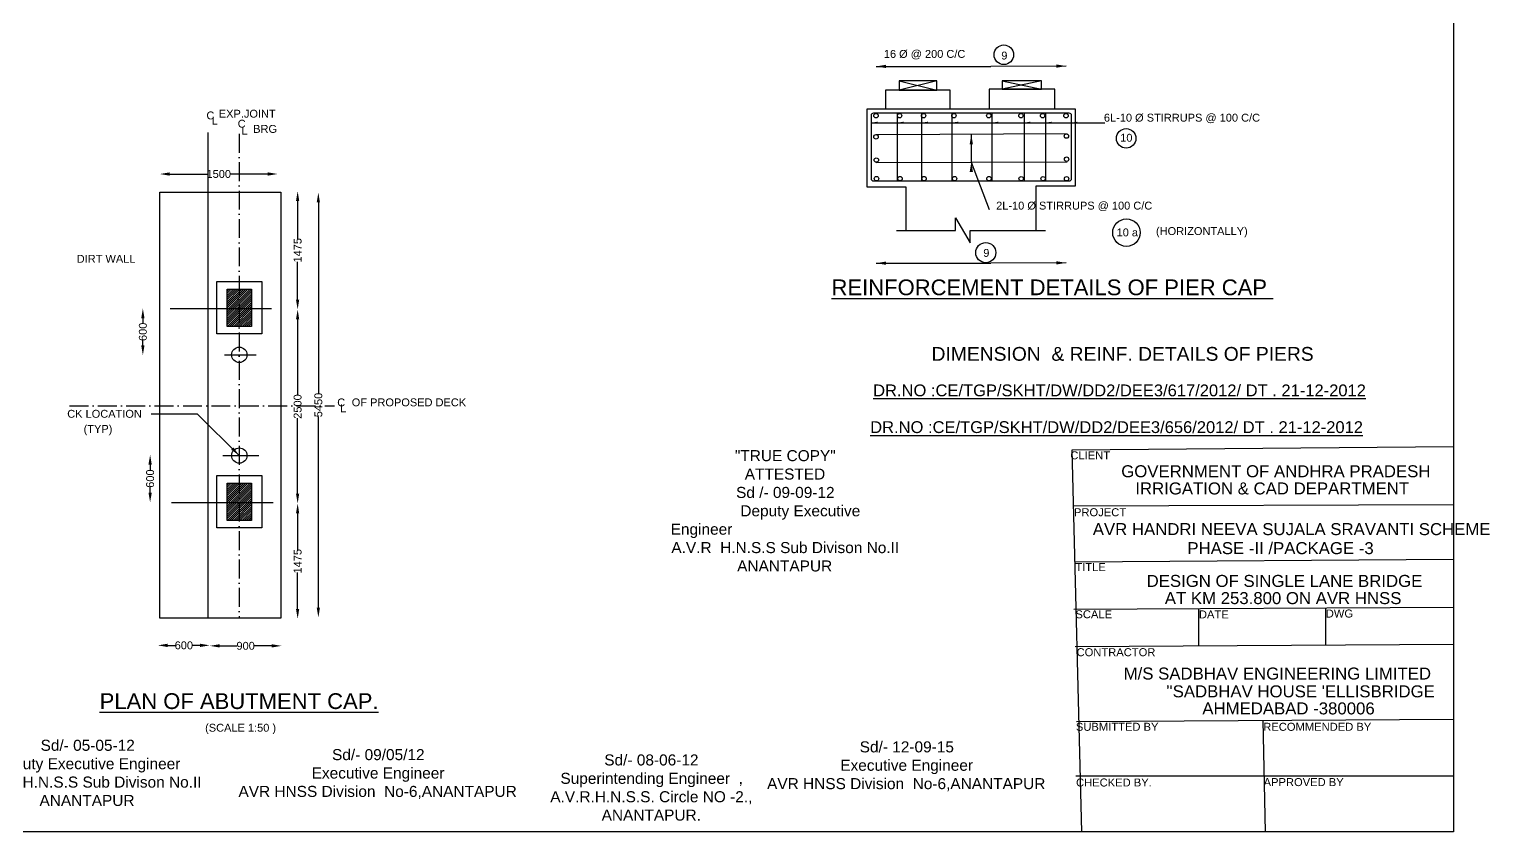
# Model space of a CAD drawing. Header units: millimetres. Extents: x 5124 to 7112935, y 2311 to 42607997.
# Drawn here: x 7094401 to 7112935, y 42587950 to 42598137 of the extents above; entities that cross this region are included whole.
import ezdxf

# ---------------------------------------------------------------- set-up
doc = ezdxf.new("R2010")
doc.units = ezdxf.units.MM
doc.header["$MEASUREMENT"] = 0
doc.linetypes.add('ACAD_ISO10W100', pattern=[18, 12, -3, 0, -3])
doc.layers.add('DRAWING', color=2, linetype='Continuous')
doc.layers.add('TEXT', color=7, linetype='Continuous')
doc.styles.get("Standard").update_dxf_attribs({"font": 'arial.ttf', "height": 100})
doc.dimstyles.get("Standard").update_dxf_attribs({"dimtxt": 150, "dimasz": 125, "dimexe": 0.18, "dimexo": 0.0625, "dimgap": 0.09, "dimtad": 0, "dimdec": 0, "dimzin": 0, "dimdsep": 46, "dimtxsty": 'Standard', "dimcen": 0.09, "dimse1": 1, "dimse2": 1, "dimadec": 0, "dimazin": 0, "dimtfac": 1, "dimtdec": 0, "dimtofl": 0, "dimtmove": 0, "dimatfit": 3, "dimfxl": 1, "dimtolj": 1, "dimtzin": 0, "dimarcsym": 0})

# ---------------------------------------------------------------- blocks, each defined once
blk = doc.blocks.new('*D26')
at = {"layer": 'Defpoints', "color": 0, "transparency": 16777216}
for p in [(7096059, 42596305), (7097553, 42596305), (7097553, 42596299)]:
    blk.add_point(p, dxfattribs=at)
at = {"layer": 'TEXT', "color": 0, "lineweight": -2, "transparency": 16777216}
for p, q in [((7096184, 42596299), (7096661, 42596299)), ((7097428, 42596299), (7096950, 42596299))]:
    blk.add_line(p, q, dxfattribs=at)
at = {"layer": 'TEXT', "color": 0, "transparency": 16777216}
for points in [[(7096184, 42596320), (7096184, 42596278), (7096059, 42596299)], [(7097428, 42596320), (7097428, 42596278), (7097553, 42596299)]]:
    blk.add_solid(points, dxfattribs=at)
at = {"layer": 'TEXT', "color": 0, "transparency": 16777216, "insert": (7096806, 42596299), "char_height": 100, "attachment_point": 5}
blk.add_mtext('\\A1;1500', dxfattribs=at)
blk = doc.blocks.new('*D27')
at = {"layer": 'Defpoints', "color": 0, "transparency": 16777216}
for p in [(7097768, 42596083), (7097768, 42594580), (7097807, 42594580)]:
    blk.add_point(p, dxfattribs=at)
at = {"layer": 'TEXT', "color": 0, "lineweight": -2, "transparency": 16777216}
for p, q in [((7097807, 42595958), (7097807, 42595476)), ((7097807, 42594705), (7097807, 42595186))]:
    blk.add_line(p, q, dxfattribs=at)
at = {"layer": 'TEXT', "color": 0, "transparency": 16777216}
for points in [[(7097786, 42595958), (7097827, 42595958), (7097807, 42596083)], [(7097786, 42594705), (7097827, 42594705), (7097807, 42594580)]]:
    blk.add_solid(points, dxfattribs=at)
at = {"layer": 'TEXT', "color": 0, "transparency": 16777216, "insert": (7097807, 42595331), "char_height": 100, "attachment_point": 5, "rotation": 90}
blk.add_mtext('\\A1;1475', dxfattribs=at)
blk = doc.blocks.new('*D28')
at = {"layer": 'Defpoints', "color": 0, "transparency": 16777216}
for p in [(7097807, 42594580), (7097807, 42592117), (7097807, 42592117)]:
    blk.add_point(p, dxfattribs=at)
at = {"layer": 'TEXT', "color": 0, "lineweight": -2, "transparency": 16777216}
for p, q in [((7097807, 42594455), (7097807, 42593498)), ((7097807, 42592242), (7097807, 42593198))]:
    blk.add_line(p, q, dxfattribs=at)
at = {"layer": 'TEXT', "color": 0, "transparency": 16777216}
for points in [[(7097786, 42594455), (7097827, 42594455), (7097807, 42594580)], [(7097786, 42592242), (7097827, 42592242), (7097807, 42592117)]]:
    blk.add_solid(points, dxfattribs=at)
at = {"layer": 'TEXT', "color": 0, "transparency": 16777216, "insert": (7097807, 42593348), "char_height": 100, "attachment_point": 5, "rotation": 90}
blk.add_mtext('\\A1;2500', dxfattribs=at)
blk = doc.blocks.new('*D29')
at = {"layer": 'Defpoints', "color": 0, "transparency": 16777216}
for p in [(7097807, 42592117), (7097807, 42590652), (7097807, 42590652)]:
    blk.add_point(p, dxfattribs=at)
at = {"layer": 'TEXT', "color": 0, "lineweight": -2, "transparency": 16777216}
for p, q in [((7097807, 42591992), (7097807, 42591529)), ((7097807, 42590777), (7097807, 42591239))]:
    blk.add_line(p, q, dxfattribs=at)
at = {"layer": 'TEXT', "color": 0, "transparency": 16777216}
for points in [[(7097786, 42591992), (7097827, 42591992), (7097807, 42592117)], [(7097786, 42590777), (7097827, 42590777), (7097807, 42590652)]]:
    blk.add_solid(points, dxfattribs=at)
at = {"layer": 'TEXT', "color": 0, "transparency": 16777216, "insert": (7097807, 42591384), "char_height": 100, "attachment_point": 5, "rotation": 90}
blk.add_mtext('\\A1;1475', dxfattribs=at)
blk = doc.blocks.new('*D30')
at = {"layer": 'Defpoints', "color": 0, "transparency": 16777216}
for p in [(7098011, 42596064), (7098070, 42596064), (7098011, 42590670)]:
    blk.add_point(p, dxfattribs=at)
at = {"layer": 'TEXT', "color": 0, "lineweight": -2, "transparency": 16777216}
for p, q in [((7098070, 42595939), (7098070, 42593516)), ((7098070, 42590795), (7098070, 42593218))]:
    blk.add_line(p, q, dxfattribs=at)
at = {"layer": 'TEXT', "color": 0, "transparency": 16777216}
for points in [[(7098049, 42595939), (7098090, 42595939), (7098070, 42596064)], [(7098049, 42590795), (7098090, 42590795), (7098070, 42590670)]]:
    blk.add_solid(points, dxfattribs=at)
at = {"layer": 'TEXT', "color": 0, "transparency": 16777216, "insert": (7098070, 42593367), "char_height": 100, "attachment_point": 5, "rotation": 90}
blk.add_mtext('\\A1;5450', dxfattribs=at)
blk = doc.blocks.new('*D31')
at = {"layer": 'Defpoints', "color": 0, "transparency": 16777216}
for p in [(7096033, 42590337), (7096692, 42590337), (7096692, 42590316)]:
    blk.add_point(p, dxfattribs=at)
at = {"layer": 'TEXT', "color": 0, "lineweight": -2, "transparency": 16777216}
for p, q in [((7096158, 42590316), (7096252, 42590316)), ((7096567, 42590316), (7096473, 42590316))]:
    blk.add_line(p, q, dxfattribs=at)
at = {"layer": 'TEXT', "color": 0, "transparency": 16777216}
for points in [[(7096158, 42590337), (7096158, 42590295), (7096033, 42590316)], [(7096567, 42590337), (7096567, 42590295), (7096692, 42590316)]]:
    blk.add_solid(points, dxfattribs=at)
at = {"layer": 'TEXT', "color": 0, "transparency": 16777216, "insert": (7096363, 42590316), "char_height": 100, "attachment_point": 5}
blk.add_mtext('\\A1;600', dxfattribs=at)
blk = doc.blocks.new('*D32')
at = {"layer": 'Defpoints', "color": 0, "transparency": 16777216}
for p in [(7096692, 42590316), (7097601, 42590316), (7097601, 42590310)]:
    blk.add_point(p, dxfattribs=at)
at = {"layer": 'TEXT', "color": 0, "lineweight": -2, "transparency": 16777216}
for p, q in [((7096817, 42590310), (7097036, 42590310)), ((7097476, 42590310), (7097257, 42590310))]:
    blk.add_line(p, q, dxfattribs=at)
at = {"layer": 'TEXT', "color": 0, "transparency": 16777216}
for points in [[(7096817, 42590331), (7096817, 42590289), (7096692, 42590310)], [(7097476, 42590331), (7097476, 42590289), (7097601, 42590310)]]:
    blk.add_solid(points, dxfattribs=at)
at = {"layer": 'TEXT', "color": 0, "transparency": 16777216, "insert": (7097147, 42590310), "char_height": 100, "attachment_point": 5}
blk.add_mtext('\\A1;900', dxfattribs=at)
blk = doc.blocks.new('*D33')
at = {"layer": 'Defpoints', "color": 0, "transparency": 16777216}
for p in [(7095843, 42594592), (7096669, 42594592), (7096669, 42594000)]:
    blk.add_point(p, dxfattribs=at)
at = {"layer": 'TEXT', "color": 0, "lineweight": -2, "transparency": 16777216}
for p, q in [((7095843, 42594467), (7095843, 42594407)), ((7095843, 42594125), (7095843, 42594185))]:
    blk.add_line(p, q, dxfattribs=at)
at = {"layer": 'TEXT', "color": 0, "transparency": 16777216}
for points in [[(7095822, 42594467), (7095864, 42594467), (7095843, 42594592)], [(7095822, 42594125), (7095864, 42594125), (7095843, 42594000)]]:
    blk.add_solid(points, dxfattribs=at)
at = {"layer": 'TEXT', "color": 0, "transparency": 16777216, "insert": (7095843, 42594296), "char_height": 100, "attachment_point": 5, "rotation": 90}
blk.add_mtext('\\A1;600', dxfattribs=at)
blk = doc.blocks.new('*D34')
at = {"layer": 'Defpoints', "color": 0, "transparency": 16777216}
for p in [(7096669, 42592735), (7095935, 42592131), (7096669, 42592131)]:
    blk.add_point(p, dxfattribs=at)
at = {"layer": 'TEXT', "color": 0, "lineweight": -2, "transparency": 16777216}
for p, q in [((7095935, 42592610), (7095935, 42592544)), ((7095935, 42592256), (7095935, 42592322))]:
    blk.add_line(p, q, dxfattribs=at)
at = {"layer": 'TEXT', "color": 0, "transparency": 16777216}
for points in [[(7095914, 42592610), (7095956, 42592610), (7095935, 42592735)], [(7095914, 42592256), (7095956, 42592256), (7095935, 42592131)]]:
    blk.add_solid(points, dxfattribs=at)
at = {"layer": 'TEXT', "color": 0, "transparency": 16777216, "insert": (7095935, 42592433), "char_height": 100, "attachment_point": 5, "rotation": 90}
blk.add_mtext('\\A1;600', dxfattribs=at)

msp = doc.modelspace()

# ---------------------------------------------------------------- hatches: boundary and pattern name
at = {"layer": 'DRAWING'}
h = msp.add_hatch(dxfattribs=at)
h.set_pattern_fill('ANSI31', color=0, scale=150, style=0)
h.set_pattern_definition([(45, (-15.869, 0), (-13.258252147, 13.258252147), [])])
h.paths.add_polyline_path([(7096912.4, 42594837.1), (7097221.8, 42594837.1), (7097221.8, 42594363.7), (7096912.4, 42594363.7)])
h = msp.add_hatch(dxfattribs=at)
h.set_pattern_fill('ANSI31', color=0, scale=150, style=0)
h.set_pattern_definition([(45, (-15.869, -2461.648), (-13.258252147, 13.258252147), [])])
h.paths.add_polyline_path([(7096912.4, 42592375.5), (7097221.8, 42592375.5), (7097221.8, 42591902), (7096912.4, 42591902)])

# ---------------------------------------------------------------- linework, layer by layer
at = {"layer": 'DRAWING', "color": 0}
for points in [[(7083943.9, 42607996.7), (7112475.8, 42607996.7), (7112475.8, 42587950.8), (7083943.9, 42587950.8)], [(7105439.8, 42597363.9), (7105916.5, 42597363.9), (7105916.5, 42597480.4), (7105439.8, 42597480.4)], [(7106747.2, 42597377.3), (7107247.1, 42597377.3), (7107247.1, 42597480), (7106747.2, 42597480)], [(7105268.3, 42597125.9), (7106085.3, 42597125.9), (7106085.3, 42597363.9), (7105268.3, 42597363.9)], [(7106582.1, 42597125.9), (7107413.5, 42597125.9), (7107413.5, 42597377.3), (7106582.1, 42597377.3)], [(7096058.5, 42596067.4), (7097592.7, 42596067.4), (7097592.7, 42590661.1), (7096058.5, 42590661.1)], [(7096780.3, 42594933.8), (7097350.7, 42594933.8), (7097350.7, 42594268.6), (7096780.3, 42594268.6)], [(7096912.4, 42594837.1), (7097221.8, 42594837.1), (7097221.8, 42594363.7), (7096912.4, 42594363.7)], [(7096780.3, 42592472.1), (7097350.7, 42592472.1), (7097350.7, 42591807), (7096780.3, 42591807)], [(7096912.4, 42592375.5), (7097221.8, 42592375.5), (7097221.8, 42591902), (7096912.4, 42591902)]]:
    msp.add_lwpolyline(points, close=True, dxfattribs=at)
for points in [[(7105916.5, 42597480.4), (7105439.8, 42597363.9)], [(7105439.8, 42597480.4), (7105916.5, 42597363.9)], [(7107247.1, 42597480), (7106747.2, 42597377.3)], [(7106747.2, 42597480), (7107247.1, 42597377.3)], [(7105530.9, 42595580.1), (7105530.9, 42596132.8), (7105035.4, 42596132.8), (7105035.4, 42597125.9), (7107672.8, 42597125.9), (7107672.8, 42596144.6), (7107176.3, 42596144.6), (7107176.3, 42595582.9)], [(7105415.9, 42597075.3), (7105415.9, 42596207.3)], [(7105725.3, 42597075.3), (7105725.3, 42596207.3)], [(7106108.8, 42597075.3), (7106108.8, 42596207.3)], [(7106616.9, 42597075.3), (7106616.9, 42596207.3)], [(7107026, 42597075.3), (7107026, 42596207.3)], [(7107297.3, 42597075.3), (7107297.3, 42596207.3)], [(7096668.6, 42596827.5), (7096668.6, 42590661.1)], [(7105146.4, 42596801.5), (7107571.3, 42596812.8)], [(7105146.4, 42596443.3), (7107571.3, 42596454.6)], [(7105407.8, 42595580.1), (7106152.9, 42595580.1), (7106152.9, 42595741), (7106339.8, 42595424.7), (7106339.8, 42595582.9), (7107298.2, 42595582.9)], [(7096188.7, 42594592.3), (7097476, 42594592.3)], [(7096878.1, 42594004), (7097280.2, 42594004)], [(7096859.6, 42592725.4), (7097314.4, 42592725.4)], [(7096205.9, 42592130.6), (7097495.9, 42592130.6)]]:
    msp.add_lwpolyline(points, dxfattribs=at)
msp.add_lwpolyline([(7105117.1, 42597075.3), (7107593, 42597075.3, -0.4142136), (7107623, 42597045.3), (7107623, 42596237.3, -0.4142136), (7107593, 42596207.3), (7105117.1, 42596207.3, -0.4142136), (7105087.1, 42596237.3), (7105087.1, 42597045.3, -0.4142136)], format="xyb", close=True, dxfattribs=at)
at = {"layer": 'DRAWING', "color": 0, "linetype": 'ACAD_ISO10W100', "ltscale": 20}
for points in [[(7097066.6, 42596807.9), (7097066.6, 42590661.1)], [(7094912.3, 42593357.5), (7098275.5, 42593357.5)]]:
    msp.add_lwpolyline(points, dxfattribs=at)
at = {"layer": 'DRAWING', "color": 0}
for centre, radius in [((7105146.3, 42597039.8), 28), ((7105444.8, 42597039.8), 28), ((7105750, 42597039.8), 28), ((7106135.1, 42597039.8), 28), ((7106577.5, 42597039.8), 28), ((7106985.5, 42597039.8), 28), ((7107259.9, 42597039.8), 28), ((7107557, 42597039.8), 28), ((7105146.4, 42596770.6), 28), ((7107561.8, 42596780.1), 28), ((7105150.2, 42596476.2), 28), ((7107564.6, 42596487.2), 28), ((7105152.2, 42596240.3), 28), ((7105450.2, 42596241), 28), ((7105756.6, 42596240.3), 28), ((7106143, 42596240.4), 28), ((7106580.3, 42596239.7), 28), ((7106988.6, 42596239), 28), ((7107266.9, 42596239.5), 28), ((7107564, 42596238.5), 28), ((7097066.6, 42594004), 97.5), ((7097066.6, 42592725.4), 97.5)]:
    msp.add_circle(centre, radius, dxfattribs=at)
at = {"layer": 'TEXT', "color": 0}
msp.add_lwpolyline([(7112475.8, 42587950.8), (7107758.2, 42587949.8), (7107637, 42592798), (7112475.8, 42592841.6)], close=True, dxfattribs=at)
for points in [[(7107654.8, 42592085.6), (7112475.8, 42592104)], [(7107672.6, 42591376.1), (7112475.8, 42591411)], [(7107655.7, 42590774.6), (7112475.8, 42590800.5)], [(7110853.5, 42590320), (7110853.5, 42590791.8)], [(7109243.5, 42590316.8), (7109243.7, 42590783.1)], [(7107672.8, 42590303), (7112475.8, 42590331)], [(7107690.5, 42589351.5), (7112475.8, 42589377.5)], [(7110090.7, 42587950.8), (7110057, 42589364.4)], [(7107679.8, 42588658.5), (7112475.8, 42588658.5)]]:
    msp.add_lwpolyline(points, dxfattribs=at)
for centre, radius in [((7106768.4, 42597812.7), 124), ((7108320.5, 42596751), 124.2), ((7108323.9, 42595554.8), 174.1), ((7106538.8, 42595301.1), 127.8)]:
    msp.add_circle(centre, radius, dxfattribs=at)

# ---------------------------------------------------------------- texts
for s, height, p in [('16 Ø @ 200 C/C ', 100, (7105245.3, 42597773.4)), ('9', 100, (7106735.8, 42597752.6)), ('C', 100, (7096649.6, 42596992.3)), ('EXP.JOINT ', 100, (7096806.8, 42597014.4)), ('L', 100, (7096715.2, 42596925.5)), ('C', 100, (7097046.7, 42596887.7)), ('BRG', 100, (7097242.8, 42596821.6)), ('6L-10 Ø STIRRUPS @ 100 C/C ', 100, (7108037.9, 42596964.2)), ('L', 100, (7097093.4, 42596798.2)), ('10', 100, (7108245.2, 42596709.4)), ('2L-10 Ø STIRRUPS @ 100 C/C ', 100, (7106670.5, 42595847.9)), ('(HORIZONTALLY)', 100, (7108698.9, 42595524.8)), ('10 a', 100, (7108199.2, 42595508)), ('DIRT WALL ', 100, (7095003.8, 42595172.8)), ('9', 100, (7106507.3, 42595247.8)), ('%%UREINFORCEMENT DETAILS OF PIER CAP ', 200, (7104581.9, 42594760.8)), ('DIMENSION  & REINF. DETAILS OF PIERS ', 175, (7105851.2, 42593928.6)), ('%%UDR.NO :CE/TGP/SKHT/DW/DD2/DEE3/617/2012/ DT . 21-12-2012', 150, (7105109.7, 42593477.6)), ('C', 100, (7098309.4, 42593350.1)), ('OF PROPOSED DECK ', 100, (7098493.7, 42593350.7)), ('CK LOCATION ', 100, (7094883.1, 42593205.3)), ('L', 100, (7098346.7, 42593275.4)), ('(TYP)', 100, (7095091.1, 42593013.4)), ('%%UDR.NO :CE/TGP/SKHT/DW/DD2/DEE3/656/2012/ DT . 21-12-2012', 150, (7105072.5, 42593011.4)), ('CLIENT ', 101.52, (7107612.4, 42592677.4)), ('GOVERNMENT OF ANDHRA PRADESH ', 152.276, (7108258, 42592450)), ('IRRIGATION & CAD DEPARTMENT ', 152.276, (7108436.5, 42592232)), ('PROJECT ', 101.52, (7107658.1, 42591955.2)), ('AVR HANDRI NEEVA SUJALA SRAVANTI SCHEME ', 152.276, (7107897, 42591715.5)), ('PHASE -II /PACKAGE -3', 152.276, (7109097.5, 42591474)), ('TITLE ', 101.52, (7107675.5, 42591259.2)), ('DESIGN OF SINGLE LANE BRIDGE ', 152.276, (7108580, 42591058)), ('AT KM 253.800 ON AVR HNSS', 152.276, (7108811, 42590840)), ('SCALE ', 101.52, (7107676.5, 42590660)), ('DATE ', 101.52, (7109243.7, 42590658.5)), ('DWG', 101.52, (7110853.5, 42590669.5)), ('CONTRACTOR', 101.52, (7107691, 42590178.5)), ('M/S SADBHAV ENGINEERING LIMITED ', 152.276, (7108289, 42589882.5)), ('%%UPLAN OF ABUTMENT CAP.', 200, (7095294.4, 42589508.5)), ("''SADBHAV HOUSE 'ELLISBRIDGE ", 152.276, (7108829.5, 42589656.5)), ('AHMEDABAD -380006', 152.276, (7109287, 42589440)), ('(SCALE 1:50 )', 100, (7096632.8, 42589220.6)), ('SUBMITTED BY ', 101.517, (7107682.5, 42589232)), ('RECOMMENDED BY', 101.517, (7110060.2, 42589231.8)), ('CHECKED BY.', 101.517, (7107684.7, 42588524.8)), ('APPROVED BY ', 101.517, (7110064.5, 42588530))]:
    msp.add_text(s, height=height, dxfattribs=at).set_placement(p)
at = {"layer": 'TEXT', "color": 0, "char_height": 140, "attachment_point": 1}
for s, insert, width in [('\\A1;\\pi814.75;"TRUE COPY" \\P\\pi940.09;ATTESTED  \\P\\pi830.03;{\\C256;Sd /- 09-09-12\\P\\pi237.51; }Deputy Executive Engineer  \\P\\pi8.7928;A.V.R  H.N.S.S Sub Divison No.II \\P\\pi843.73;ANANTAPUR ', (7102540.5, 42592794.3), 2891.215), ('\\pi857.2;Sd/- 05-05-12\\P\\pi272.22;Deputy Executive Engineer  \\P\\pi8.7928;A.V.R  H.N.S.S Sub Divison No.II \\P\\pi843.73;ANANTAPUR ', (7093687.8, 42589117.7), 2891.215), ('\\pi1187.9;Sd/- 09/05/12\\P\\pi929.32;Executive Engineer\\P\\pi0.7;AVR HNSS Division  No-6,ANANTAPUR ', (7097055.6, 42588999.4), 3531.004), ('\\pi685.95;Sd/- 08-06-12\\P\\pi129.43;Superintending Engineer  , \\P\\pi0.7;A.V.R.H.N.S.S. Circle NO -2., \\P\\pi652.57;ANANTAPUR.', (7101012.1, 42588931.8), 2548.712), ('\\pi1175.9;Sd/- 12-09-15\\P\\pi929.32;Executive Engineer\\P\\pi0.7;AVR HNSS Division  No-6,ANANTAPUR ', (7103763.3, 42589097.9), 3531.004)]:
    msp.add_mtext(s, dxfattribs=dict(at, insert=insert, width=width))

# ---------------------------------------------------------------- dimensions: what is measured, and where the dimension line sits
at = {"layer": 'TEXT', "color": 0}
for base, p1, p2, text, picture, middle in [((7097552.8, 42596299.3), (7096058.5, 42596305), (7097552.8, 42596305), '1500', '*D26', (7096805.6, 42596299.3)), ((7096692.2, 42590315.9), (7096032.9, 42590337.5), (7096692.2, 42590337.5), '600', '*D31', (7096362.6, 42590315.9)), ((7097601.1, 42590309.7), (7096692.2, 42590315.9), (7097601.1, 42590315.9), '900', '*D32', (7097146.7, 42590309.7))]:
    dim = msp.add_linear_dim(base=base, p1=p1, p2=p2, text=text, dimstyle='Standard', dxfattribs=at)
    dim.commit()
    dim.dimension.update_dxf_attribs({"geometry": picture, "text_midpoint": middle})
for base, p1, p2, text, picture, middle in [((7097806.6, 42594579.5), (7097767.8, 42596083.3), (7097767.8, 42594579.5), '1475', '*D27', (7097806.6, 42595331.4)), ((7098069.6, 42596064.5), (7098011.2, 42590669.8), (7098011.2, 42596064.5), '5450', '*D30', (7098069.6, 42593367.1)), ((7095842.9, 42594592.3), (7096668.6, 42593999.6), (7096668.6, 42594592.3), '600', '*D33', (7095842.9, 42594296)), ((7097806.6, 42592117.2), (7097806.6, 42594579.5), (7097806.6, 42592117.2), '2500', '*D28', (7097806.6, 42593348.4)), ((7095935.3, 42592130.6), (7096668.6, 42592735.2), (7096668.6, 42592130.6), '600', '*D34', (7095935.3, 42592432.9)), ((7097806.6, 42590651.5), (7097806.6, 42592117.2), (7097806.6, 42590651.5), '1475', '*D29', (7097806.6, 42591384.4))]:
    dim = msp.add_linear_dim(base=base, p1=p1, p2=p2, angle=90, text=text, dimstyle='Standard', dxfattribs=at)
    dim.commit()
    dim.dimension.update_dxf_attribs({"geometry": picture, "text_midpoint": middle})

# ---------------------------------------------------------------- leaders
at = {"layer": 'DRAWING', "color": 0}
for points in [[(7105087.1, 42596950.3), (7108050.9, 42596950.3)], [(7105415.9, 42596950.3), (7106616.9, 42596950.3)], [(7105725.3, 42596950.3), (7106616.9, 42596950.3)], [(7106108.8, 42596950.3), (7106616.9, 42596950.3)], [(7106616.9, 42596950.3), (7107162.1, 42596950.3)], [(7107026, 42596950.3), (7107378.6, 42596950.3)], [(7107297.3, 42596950.3), (7107733.3, 42596950.3)], [(7107623, 42596950.3), (7107986.6, 42596950.3)]]:
    msp.add_leader(points, dimstyle='Standard', override={"dimasz": 80, "dimgap": 0.09, "dimtad": 0}, dxfattribs=at)
at = {"layer": 'TEXT', "color": 0}
for points in [[(7105146.4, 42597664.8), (7106603.5, 42597664.8)], [(7107560, 42597669.5), (7106603.5, 42597664.8)], [(7106355.6, 42596801), (7106355.6, 42596451.6)], [(7106355.6, 42596451.6), (7106355.6, 42596448.9), (7106581.6, 42595848.1)], [(7105146.4, 42595167), (7106603.5, 42595167)], [(7107560, 42595171.7), (7106603.5, 42595167)], [(7097066.6, 42592725.4), (7096537.4, 42593249.3), (7095946.5, 42593249.3)]]:
    msp.add_leader(points, dimstyle='Standard', override={"dimgap": 0.09, "dimtad": 0}, dxfattribs=at)

doc.saveas('drawing.dxf')
